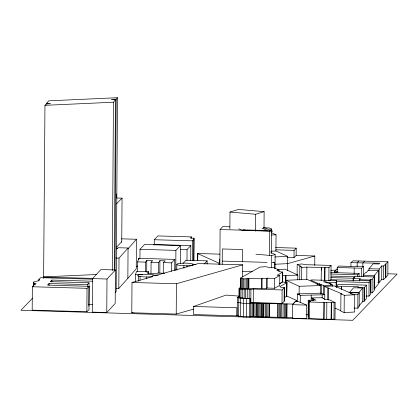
<?xml version="1.0" encoding="UTF-8"?>
<svg xmlns="http://www.w3.org/2000/svg" width="418" height="418" viewBox="0 0 418 418"><rect width="100%" height="100%" fill="white"/><g stroke="black" fill="none" stroke-linecap="round" stroke-linejoin="round"><path stroke-width="0.63" d="M38.775 280.964L38.78 279.663L39.736 279.694L38.634 280.744L33.686 281.925L33.524 282.84L36.021 283.702L34.997 284.736L34.119 284.7L32.348 286.748L32.181 310.166L86.86 311.744L89.003 309.769L89.165 286.351L47.485 285.076L49.084 283.508L87.32 284.632L89.024 282.751L50.212 281.643L51.889 280.055L92.838 281.22M33.335 286.283L33.362 282.38M33.503 286.09L33.524 282.84M34.286 284.595L34.292 283.294M43.608 278.388L44.966 105.32L46.168 103.915L50.594 103.69L46.811 103.094L46.8 104.395M49.068 285.463L49.084 283.508M51.879 282.009L51.889 280.055M86.86 311.744L87.022 288.326L89.165 286.351M87.305 286.586L87.32 284.632M88.862 306.169L89.024 282.751M92.503 278.597L92.268 312.121L106.762 312.549L115.185 303.494L115.42 269.965L100.926 269.542L92.503 278.597L106.998 279.02L115.42 269.965M106.762 312.549L106.998 279.02M112.28 270.54L113.456 102.232L115.457 99.996L111.219 99.39L116.183 99.186L117.505 97.707L48.765 100.837L46.811 103.094M114.271 270.263L115.457 99.996M114.987 270.112L116.183 99.186M116.732 194.004L116.507 198.027L122.051 198.132L121.742 242.189M117.505 97.707L116.152 291.466L115.159 292.574M116.22 288.357L118.806 288.436L119.015 258.115L128.06 248.015L117.845 247.722L116.606 248.94M118.806 288.436L127.851 278.336L128.06 248.015M193.534 309.127L176.213 314.07L131.785 312.784L131.999 282.464L152.993 276.57L152.189 276.549A1.776 0.277 0.4 0 0 151.373 276.648A9.076 1.421 0.4 0 1 150.553 276.742A8.637 1.353 0.4 0 1 146.749 276.925A8.365 1.306 0.4 0 1 143.113 276.82A8.104 1.27 0.4 0 1 140.056 276.497A8.684 1.359 0.4 0 1 138.374 276.058A8.956 1.4 0.4 0 1 137.674 275.54A7.999 1.254 0.4 0 1 139.988 274.657A8.224 1.285 0.4 0 1 142.757 274.396A8.255 1.291 0.4 0 1 146.974 274.344A8.956 1.4 0.4 0 1 149.712 274.501A8.741 1.369 0.4 0 1 152.267 274.804A8.141 1.275 0.4 0 1 153.808 275.201A10.946 1.714 0.4 0 1 154.414 275.624M135.432 281.675L135.479 274.574L136.602 271.303L148.521 271.643L148.505 273.581M121.513 238.835L136.461 239.258L136.252 268.842L127.851 278.336M137.527 271.632L137.595 261.893L138.828 258.303L174.792 259.4L174.714 270.441M138.342 281.215L138.374 276.058M138.818 259.599L138.828 258.303M139.946 258.272L140.009 249.274L144.571 244.488L180.435 245.591L180.31 263.737M140.025 280.363L140.056 276.497M145.548 271.852L145.616 262.112L146.775 260.451L152.659 260.586L151.076 262.232L150.997 273.273M146.692 272.139L146.775 260.451M146.734 278.863L146.749 276.925M154.268 244.891L154.305 239.733L157.873 235.919L191.413 236.912L191.402 238.197M158.605 272.865L158.678 262.473L159.911 260.701L165.267 260.842L163.333 262.582L163.255 273.623M159.828 273.038L159.911 260.701M171.505 271.308L171.568 262.865L174.792 259.4M175.764 270.321L175.9 250.392L180.435 245.591M176.213 314.07L176.427 283.749L242.633 264.845M176.798 270.122L176.84 264.437M183.894 268.314L183.91 265.733A7.937 1.244 0.4 0 1 180.649 265.508A8.522 1.332 0.4 0 1 177.133 264.719A8.323 1.301 0.4 0 1 176.939 264.16A8.036 1.259 0.4 0 1 178.429 263.627A8.595 1.343 0.4 0 1 181.135 263.288A8.13 1.27 0.4 0 1 184.557 263.136A8.015 1.254 0.4 0 1 188.272 263.288A9.259 1.447 0.4 0 1 190.974 263.606A8.59 1.343 0.4 0 1 192.808 264.024L193.053 264.15M186.924 267.013L186.93 265.723A8.564 1.338 0.4 0 0 192.108 265.205L193.435 265.007L154.42 275.812M186.982 260.466L187.055 249.499L190.827 245.606L153.265 244.478M190.723 260.445L190.827 245.606M192.416 260.816L192.557 240.831L193.837 239.289L193.111 239.268L194.104 238.197L190.289 238.061L191.413 236.912M193.691 260.566L193.837 239.289M239.033 296.116L226.075 295.103L193.597 306.472L193.539 314.561L236.792 315.841L237.91 315.235M193.947 260.764L194.104 238.197M197.578 260.498L197.792 253.512L220.04 254.144M197.745 260.44L197.792 253.512M207.103 264.098L207.124 260.869L185.984 260.252L182.943 263.528M218.959 264.432L218.964 263.173L197.63 253.574M219.586 264.134L219.622 259.055M219.852 264.563L220.098 229.534L222.757 226.603L229.843 226.807M222.204 264.307L222.313 248.956L242.586 249.541L242.497 261.673M229.874 228.986L229.989 212.067L238.516 209.449L264.129 211.633L264.014 228.395M236.792 315.841L236.849 307.758L193.597 306.472M238.662 316.353L238.793 297.94L237.351 297.475L237.225 315.888L243.36 316.917L250.601 316.849L250.727 298.436L244.133 298.274L239.164 297.318L239.127 288.31L240.204 287.72M239.164 297.318L239.127 288.31M239.639 297.543L239.702 288.916L239.221 288.692M282.375 272.353L282.307 282.213L279.642 283.686L282.683 281.925L282.751 272.066L277.129 275.305L279.783 275.441L279.715 285.301L274.595 288.284L267.139 288.033L266.569 288.42L262.029 288.268L261.391 288.655L248.862 288.326L244.938 288.744L240.266 288.221L240.428 278.054L259.871 267.133L265.514 266.668L268.717 267.374L274.187 267.75L279.01 270.075L278.999 271.308M240.266 288.221L240.428 278.054M240.308 316.656L240.439 298.243L238.793 297.94M240.825 297.903L240.883 289.272L239.702 288.916M241.395 288.488L241.463 278.628L240.334 278.362M242.184 298.081L242.241 289.455L240.883 289.272M242.602 277.087L242.686 264.829L198.325 263.528L195.582 264.333L193.294 264.28A1.719 0.266 0.4 0 1 193.059 264.171M242.654 288.645L242.722 278.785L241.463 278.628M243.36 316.917L243.49 298.504L240.439 298.243M243.579 288.718L243.652 278.858L242.722 278.785M244.133 298.274L244.19 289.648L242.241 289.455M244.938 288.744L245.005 278.884L248.929 278.466L261.459 278.796L262.102 278.409L266.642 278.56L267.212 278.169L274.663 278.425L279.783 275.441M245.617 298.342L245.679 289.711L244.19 289.648M246.233 288.713L246.301 278.848M246.484 317.011L246.61 298.598L250.727 298.436M247.226 298.321L247.289 289.695L253.345 289.057L282.098 289.951L284.606 287.453L281.11 287.312L279.746 286.649L287.051 282.563L284.266 282.359L282.631 281.638M247.372 288.619L247.44 278.759M248.344 288.472L248.412 278.613M248.862 288.326L248.929 278.466M249.159 298.264L249.217 289.632M249.389 316.959L249.52 298.546M286.91 296.085L296.456 300.38L292.971 304.079L250.539 302.993L250.831 302.966L250.925 289.486M292.281 317.617L251.923 316.703L252.017 303.144M252.958 316.745L253.052 303.186M250.831 302.966L253.251 302.543L253.345 289.057M253.522 316.713L253.621 303.154M254.034 316.619L254.128 303.06M255.487 231.18L255.607 214.262L264.129 211.633M255.9 316.708L255.994 303.149M256.574 316.823L256.668 303.264M257.326 316.896L257.42 303.337M258.12 316.922L258.214 303.369M259.129 316.797L259.223 303.238M260.785 316.865L260.884 303.306M261.391 288.655L261.459 278.796M261.396 316.948L261.49 303.39M262.029 288.268L262.102 278.409M262.154 317.016L262.248 303.458M263.053 317.043L263.147 303.484M263.241 316.99L263.335 303.431M263.847 316.922L263.941 303.363M265.44 316.985L265.534 303.426M266.569 288.42L266.642 278.56M266.627 317.137L266.726 303.578M267.139 288.033L267.212 278.169M267.839 317.205L267.933 303.646M269.067 317.163L269.161 303.604M269.563 255.617L269.735 230.966L271.543 228.97L269.129 227.941L263.335 227.773M269.584 317.016L269.678 303.458M271.371 253.527L271.543 228.97M271.585 267.755L271.669 255.555L275.149 254.572L275.049 268.706M274.694 268.393L274.736 262.603L273.649 262.143M274.595 288.284L274.663 278.425M287.636 270.566L287.736 256.359L275.932 250.988L276.047 234.811L271.428 232.706M277.39 317.246L277.484 303.687M278.127 317.398L278.221 303.839M279.292 317.502L279.386 303.943M280.677 317.544L280.771 303.99M281.183 317.455L281.319 303.865M253.251 302.543L282.004 303.437L282.098 289.951M283.028 317.497L283.122 303.938M284.214 287.333L284.12 300.814L284.512 300.934L284.606 287.453M284.324 317.643L284.418 304.085M285.358 317.685L285.457 304.126M285.63 282.558L285.677 275.457L282.077 275.624M285.959 282.709L286.006 275.608L285.677 275.457M286.027 282.892L286.048 280.311L306.974 279.313L320.705 285.557L320.648 293.948M286.539 289.502L286.591 282.437M284.533 297.459L286.701 296.273L286.795 282.787M286.649 317.523L286.743 303.964M286.701 296.273L287.051 282.563M286.947 317.44L287.041 303.881M292.443 304.675L292.349 318.229L306.509 318.647L306.603 305.088L298.233 301.503L295.39 301.425L292.443 304.675L306.603 305.088M287.495 257.451L294.016 257.65L294.068 250.372L296.195 248.156L275.577 247.534M294.016 257.65L296.143 255.435L296.195 248.156M296.451 301.671L296.456 300.38M297.125 275.509L297.198 264.531L301.671 263.967L305.95 264.688L331.082 265.42L330.983 279.626M297.302 301.749L297.36 293.943L321.071 293.138L324.755 294.758L324.723 299.314M297.788 279.569L297.82 275.049L284.961 269.15L277.327 269.814M299.121 294.68L299.178 286.283L286.048 280.311M299.722 280.023L299.816 266.465L301.331 266.397L297.198 264.531M300.249 302.507L300.302 295.348L297.36 293.943M301.681 279.626L301.765 267.358L299.816 266.465M306.791 279.37L306.88 267.102L321.385 267.51L321.369 270.091M308.108 316.938L308.228 300.276L315.919 300.119L311.191 297.935L322.153 297.705L323.427 298.28L323.098 298.53L323.804 298.53L324.425 299.372L328.214 299.304L335.126 302.527L335.006 319.19L323.893 319.242L324.07 302.475L309.513 301.989L308.369 301.514L308.249 318.176L309.393 318.657L323.95 319.138L324.07 302.475M309.393 318.657L309.513 301.989M311.17 300.5L311.211 295.077L324.755 294.758M312.298 300.631L312.309 298.708M313.291 300.594L313.307 298.671M314.754 265.44L314.817 255.999L296.143 255.435M317.137 284.574L317.335 283.122L310.652 280.159L311.885 279.903L336.704 280.635L336.652 287.662M317.325 284.402L317.335 283.122M319.263 285.525L319.268 284.25L319.948 284.052L317.142 283.3M319.295 285.05L319.3 283.775M320.016 285.839L320.021 284.564L319.268 284.25M321.16 280.582L321.385 267.51M321.546 293.661L321.609 284.71L320.021 284.564M322.153 298.102L322.173 294.847M323.286 294.471L323.349 285.525L321.609 284.71M324.258 294.7L324.316 286.393L334.295 285.902L351.251 293.399L350.112 293.441L351.177 293.938L352.322 293.88L354.757 294.779L354.636 312.032L344.134 312.554L340.806 311.123L340.926 293.864L341.867 293.833L324.316 286.393M324.786 280.373L324.875 267.457L328.956 267.593L331.082 265.42M324.802 280.687L324.875 267.457M326.719 319.357L326.85 302.601L335.126 302.527M327.738 299.539L327.816 288.033M328.585 300.129L328.673 287.986M328.861 280.504L328.956 267.593M330.878 284.82L330.889 283.54L326.024 282.652L323.433 281.659L326.437 281.737L326.176 282.333L336.109 282.5L336.704 280.635M331.134 319.399L331.255 302.736M331.234 319.279L331.349 302.616M332.597 286.33L332.608 285.05L329.588 283.613L330.889 283.54M333.966 319.394L334.086 302.731M334.651 272.536L334.656 271.324L336.547 269.129L337.807 269.166M336.077 286.978L336.109 282.5M337.185 272.656L337.221 267.489L338.611 266.047L355.791 266.569L356.178 266.167L363.456 266.386L363.383 276.716M341.381 289.225L341.6 286.22L358.425 286.696L357.839 287.647L364.12 287.84L366.377 285.139L337.995 284.277L337.06 286.549L341.396 286.644M341.579 289.449L341.6 286.22M344.134 312.554L344.254 295.301L340.926 293.864M350.932 266.339L350.958 262.64L353.048 260.827L387.93 261.799L387.836 275.352L383.588 279.537L381.702 279.485L379.053 282.552L377.783 282.516M353.147 280.823L353.168 278.242L354.49 276.763L331.155 276.099M353.513 280.927L353.534 278.346L355.384 276.382L374.335 276.941L374.241 290.5L372.036 292.846L370.667 292.804L370.761 279.245L372.13 279.287L374.335 276.941M354.145 273.827L354.187 268.016M354.485 278.059L354.49 276.763M357.165 266.689L357.191 262.817L358.785 260.984M357.662 276.763L357.677 274.819L359.104 273.393L330.643 272.51M353.936 308.066L357.803 308.186L357.897 294.627L359.266 292.893L349.014 292.59M359.083 276.627L359.104 273.393M359.266 292.893L359.172 306.451L357.803 308.186M359.423 280.985L359.428 279.694L360.504 278.555L353.534 278.346M361.612 276.632L361.669 268.241L363.456 266.386M362.85 266.203L362.871 262.974L364.585 261.145M362.819 288.039L358.79 292.631L349.547 292.375L353.576 287.777L362.819 288.039L362.725 301.597L358.696 306.19M363.211 276.773L363.216 275.483L365.572 272.546L366.382 272.567L368.274 270.211L378.394 270.477L378.3 284.036L374.058 289.324L374.131 278.994M362.14 301.341L364.026 301.399L364.12 287.84M364.538 300.782L364.632 287.223M366.377 285.139L366.283 298.698L364.026 301.399M368.953 270.645L368.969 268.711L373.185 263.821L379.079 263.988L379.727 263.23L350.958 262.64M366.032 296.022L368.969 296.106L369.068 282.547L370.609 280.87L330.654 279.705L329.88 280.541M370.034 281.304L370.04 280.008L370.761 279.245M370.609 280.87L370.515 294.429L368.969 296.106M372.036 292.846L372.13 279.287M374.141 277.061L374.152 275.77L378.394 270.477M374.643 288.598L374.737 275.039M379.053 282.552L379.152 268.993L381.796 265.926L383.682 265.979L387.93 261.799M381.702 279.485L381.796 265.926M383.588 279.537L383.682 265.979M385.312 277.662L385.406 264.103M385.84 277.667L385.934 264.108M326.85 302.601L324.013 302.575M148.521 271.643L147.23 273.189L157.137 273.508L157.555 273.058L164.692 273.267M128.054 248.757L136.461 239.258M204.083 264.15L207.124 260.869M38.78 279.663L40.635 277.677L92.613 279.187M32.547 298.149L20.9 310.287L352.75 320.292L397.1 274.077L387.972 273.8M116.423 203.874L122.051 198.132M116.554 247.064L121.742 241.761M282.004 303.437L284.512 300.934M239.164 296.55L237.351 297.475L239.039 296.608M330.638 270.864L333.099 270.148L335.967 270.263M314.817 255.999L287.683 263.638L274.725 264.26M131.785 312.784L133.102 312.413M308.369 301.514L310.72 301.42L308.228 300.276M308.249 318.176L308.756 318.051M250.695 303.29L243.454 303.363L237.319 302.329M279.01 270.075L276.852 270.2L280.556 271.867L282.751 272.066M323.349 285.525L332.608 285.05M301.765 267.358L306.88 267.102M344.254 295.301L354.757 294.779M271.512 235.026L276.047 234.811M270.749 251.234L275.932 250.988M274.778 256.981L287.736 256.359M286.006 275.608L297.82 275.049M44.966 105.32L113.456 102.232M43.77 276.894L96.6 274.511M299.178 286.283L320.705 285.557M300.302 295.348L311.211 295.077M305.939 314.728L308.505 314.665M245.679 289.711L247.289 289.695M243.652 278.858L245.005 278.884M363.216 275.483L374.152 275.77M43.618 277.082L92.885 278.388M220.098 229.534L269.735 230.966M154.305 239.733L192.557 240.831M116.544 248.428L117.834 248.464M115.781 258.021L119.015 258.115M222.23 261.088L266.998 262.384M272.144 262.53L274.736 262.603M137.595 261.893L145.616 262.112M368.969 268.711L379.152 268.993M321.249 267.672L324.89 267.776M334.656 271.324L337.833 271.413M334.651 272.479L337.817 272.567M242.466 271.444L252.164 271.716M330.784 277.599L353.168 278.242M32.348 286.748L87.022 288.326M88.773 304.529L92.671 304.638M275.812 249.823L294.068 250.372M180.581 249.306L187.055 249.499M337.221 267.489L361.669 268.241M192.755 264.296L195.964 264.39M136.315 266.214L137.616 266.256M359.428 279.694L370.04 280.008M135.479 274.574L142.611 274.788M152.335 275.086L158.171 275.258M336.532 281.596L369.068 282.547M131.999 282.464L176.427 283.749M243.49 298.504L246.61 298.598M140.009 249.274L175.9 250.392M151.076 262.232L158.678 262.473M330.685 273.978L357.677 274.819M352.74 294.465L357.897 294.627M163.333 262.582L171.568 262.865M229.989 212.067L255.607 214.262M255.962 254.228L271.669 255.555M250.445 316.551L251.923 316.703M249.661 316.619L250.601 316.849M286.497 295.918L286.957 296.043M263.936 227.481L272.719 231.227L242.33 230.349L238.772 228.834M261.929 228.092L267.729 230.569L244.718 229.905L242.947 229.148M335.205 308.191L340.696 310.626M270.765 252.55L275.149 254.572M186.93 265.723A8.261 1.291 0.4 0 1 183.91 265.733"/></g></svg>
